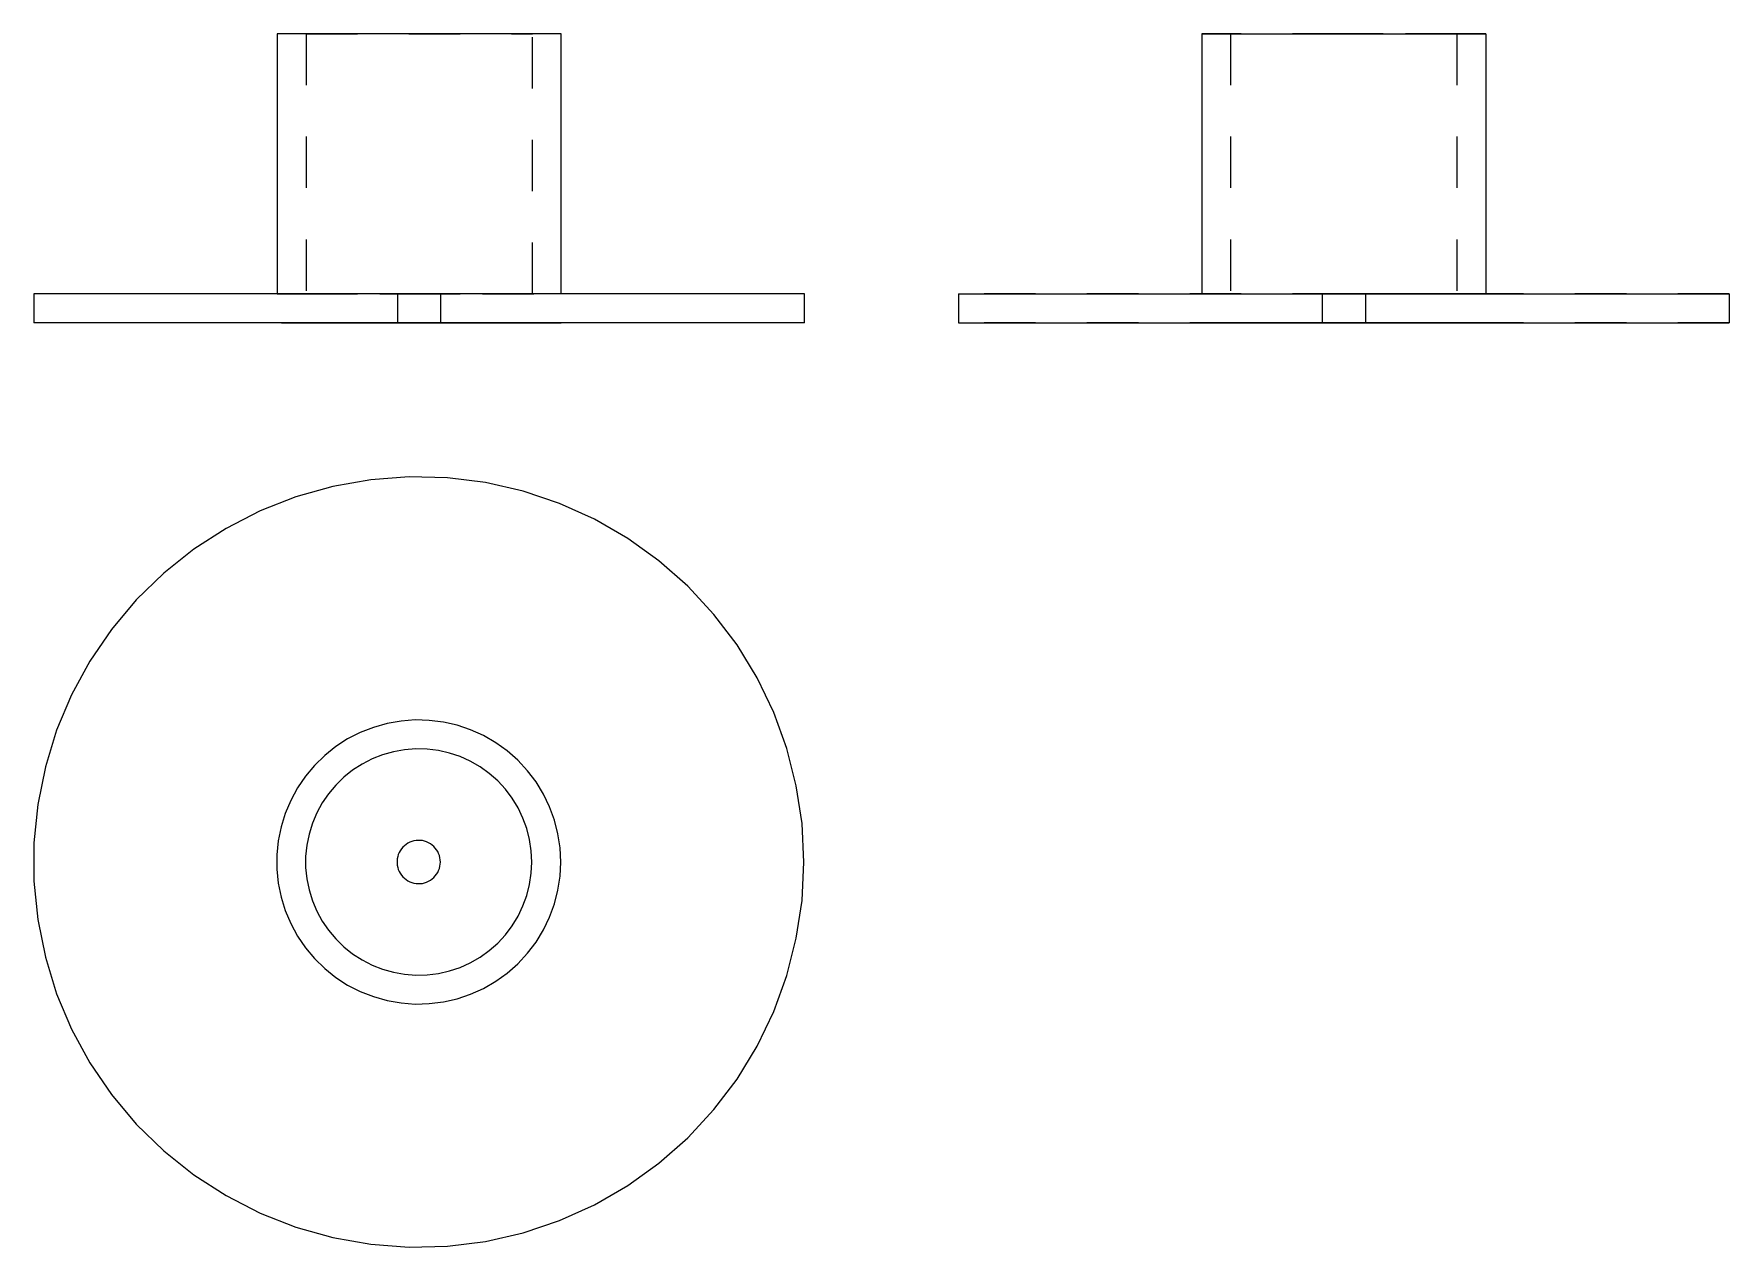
# Model space of a CAD drawing. Extents: x 0 to 3.3, y 0 to 2.36.
import ezdxf

# ---------------------------------------------------------------- set-up
doc = ezdxf.new("R2010")
doc.units = 0
doc.linetypes.add('HIDDEN', pattern=[0.075, 0.050025, -0.024975])
for name, color, linetype in [('FRONT', 7, 'CONTINUOUS'), ('FRONT_HID', 7, 'HIDDEN'), ('LEFT', 7, 'CONTINUOUS'), ('LEFT_HID', 7, 'HIDDEN'), ('TOP', 7, 'CONTINUOUS'), ('TOP_HID', 7, 'HIDDEN')]:
    doc.layers.add(name, color=color, linetype=linetype)

msp = doc.modelspace()

# ---------------------------------------------------------------- linework, layer by layer
at = {"layer": 'FRONT'}
for p, q in [((1.026563, 2.362034), (0.473438, 2.362034)), ((0.473438, 2.362034), (0.473438, 1.855784)), ((1.026563, 1.855784), (1.026563, 2.362034)), ((1.5, 1.855784), (0, 1.855784)), ((0, 1.855784), (0, 1.799534)), ((1.5, 1.799534), (1.5, 1.855784)), ((1.5, 1.799534), (0, 1.799534))]:
    msp.add_line(p, q, dxfattribs=at)
at = {"layer": 'FRONT_HID', "linetype": 'HIDDEN'}
for p, q in [((0.970313, 2.362034), (0.529687, 2.362034)), ((0.529687, 2.362034), (0.970313, 2.362034)), ((0.529687, 2.362034), (0.529687, 1.855784)), ((0.970313, 1.855784), (0.970313, 2.362034)), ((1.026563, 1.855784), (0.473438, 1.855784)), ((0.473438, 1.855784), (1.026563, 1.855784)), ((0.970313, 1.855784), (0.529688, 1.855784)), ((0.529688, 1.855784), (0.970313, 1.855784)), ((0.792188, 1.855784), (0.707813, 1.855784)), ((0.707813, 1.855784), (0.792188, 1.855784)), ((0.707813, 1.855784), (0.707813, 1.799534)), ((0.792188, 1.799534), (0.792188, 1.855784)), ((0.499777, 1.799534), (0.482217, 1.799534)), ((0.482217, 1.799534), (0.499777, 1.799534)), ((0.517336, 1.799534), (0.499777, 1.799534)), ((0.499777, 1.799534), (0.517336, 1.799534)), ((0.534896, 1.799534), (0.517336, 1.799534)), ((0.517336, 1.799534), (0.534896, 1.799534)), ((0.552455, 1.799534), (0.534896, 1.799534)), ((0.534896, 1.799534), (0.552455, 1.799534)), ((0.55067, 1.799534), (0.536682, 1.799534)), ((0.536682, 1.799534), (0.55067, 1.799534)), ((0.564658, 1.799534), (0.55067, 1.799534)), ((0.55067, 1.799534), (0.564658, 1.799534)), ((0.570015, 1.799534), (0.552455, 1.799534)), ((0.552455, 1.799534), (0.570015, 1.799534)), ((0.578646, 1.799534), (0.564658, 1.799534)), ((0.564658, 1.799534), (0.578646, 1.799534)), ((0.587574, 1.799534), (0.570015, 1.799534)), ((0.570015, 1.799534), (0.587574, 1.799534)), ((0.592634, 1.799534), (0.578646, 1.799534)), ((0.578646, 1.799534), (0.592634, 1.799534)), ((0.605134, 1.799534), (0.587574, 1.799534)), ((0.587574, 1.799534), (0.605134, 1.799534)), ((0.606622, 1.799534), (0.592634, 1.799534)), ((0.592634, 1.799534), (0.606622, 1.799534)), ((0.622693, 1.799534), (0.605134, 1.799534)), ((0.605134, 1.799534), (0.622693, 1.799534)), ((0.62061, 1.799534), (0.606622, 1.799534)), ((0.606622, 1.799534), (0.62061, 1.799534)), ((0.634598, 1.799534), (0.62061, 1.799534)), ((0.62061, 1.799534), (0.634598, 1.799534)), ((0.640253, 1.799534), (0.622693, 1.799534)), ((0.622693, 1.799534), (0.640253, 1.799534)), ((0.648586, 1.799534), (0.634598, 1.799534)), ((0.634598, 1.799534), (0.648586, 1.799534)), ((0.657812, 1.799534), (0.640253, 1.799534)), ((0.640253, 1.799534), (0.657813, 1.799534)), ((0.662574, 1.799534), (0.648586, 1.799534)), ((0.648586, 1.799534), (0.662574, 1.799534)), ((0.675372, 1.799534), (0.657812, 1.799534)), ((0.657813, 1.799534), (0.675372, 1.799534)), ((0.676563, 1.799534), (0.662574, 1.799534)), ((0.662574, 1.799534), (0.676563, 1.799534)), ((0.692932, 1.799534), (0.675372, 1.799534)), ((0.675372, 1.799534), (0.692932, 1.799534)), ((0.690551, 1.799534), (0.676563, 1.799534)), ((0.676563, 1.799534), (0.690551, 1.799534)), ((0.704539, 1.799534), (0.690551, 1.799534)), ((0.690551, 1.799534), (0.704539, 1.799534)), ((0.710491, 1.799534), (0.692932, 1.799534)), ((0.692932, 1.799534), (0.710491, 1.799534)), ((0.718527, 1.799534), (0.704539, 1.799534)), ((0.704539, 1.799534), (0.718527, 1.799534)), ((0.792188, 1.799534), (0.707813, 1.799534)), ((0.707813, 1.799534), (0.792188, 1.799534)), ((0.728051, 1.799534), (0.710491, 1.799534)), ((0.710491, 1.799534), (0.728051, 1.799534)), ((0.732515, 1.799534), (0.718527, 1.799534)), ((0.718527, 1.799534), (0.732515, 1.799534)), ((0.74561, 1.799534), (0.728051, 1.799534)), ((0.728051, 1.799534), (0.74561, 1.799534)), ((0.746503, 1.799534), (0.732515, 1.799534)), ((0.732515, 1.799534), (0.746503, 1.799534)), ((0.76317, 1.799534), (0.74561, 1.799534)), ((0.74561, 1.799534), (0.76317, 1.799534)), ((0.760491, 1.799534), (0.746503, 1.799534)), ((0.746503, 1.799534), (0.760491, 1.799534)), ((0.774479, 1.799534), (0.760491, 1.799534)), ((0.760491, 1.799534), (0.774479, 1.799534)), ((0.780729, 1.799534), (0.76317, 1.799534)), ((0.76317, 1.799534), (0.780729, 1.799534)), ((0.788467, 1.799534), (0.774479, 1.799534)), ((0.774479, 1.799534), (0.788467, 1.799534)), ((0.798289, 1.799534), (0.780729, 1.799534)), ((0.780729, 1.799534), (0.798289, 1.799534)), ((0.802455, 1.799534), (0.788467, 1.799534)), ((0.788467, 1.799534), (0.802455, 1.799534)), ((0.815848, 1.799534), (0.798289, 1.799534)), ((0.798289, 1.799534), (0.815848, 1.799534)), ((0.816443, 1.799534), (0.802455, 1.799534)), ((0.802455, 1.799534), (0.816443, 1.799534)), ((0.833408, 1.799534), (0.815848, 1.799534)), ((0.815848, 1.799534), (0.833408, 1.799534)), ((0.830432, 1.799534), (0.816443, 1.799534)), ((0.816443, 1.799534), (0.830432, 1.799534)), ((0.84442, 1.799534), (0.830432, 1.799534)), ((0.830432, 1.799534), (0.84442, 1.799534)), ((0.850967, 1.799534), (0.833408, 1.799534)), ((0.833408, 1.799534), (0.850967, 1.799534)), ((0.858408, 1.799534), (0.84442, 1.799534)), ((0.84442, 1.799534), (0.858408, 1.799534)), ((0.868527, 1.799534), (0.850967, 1.799534)), ((0.850967, 1.799534), (0.868527, 1.799534)), ((0.872396, 1.799534), (0.858408, 1.799534)), ((0.858408, 1.799534), (0.872396, 1.799534)), ((0.886086, 1.799534), (0.868527, 1.799534)), ((0.868527, 1.799534), (0.886086, 1.799534)), ((0.886384, 1.799534), (0.872396, 1.799534)), ((0.872396, 1.799534), (0.886384, 1.799534)), ((0.903646, 1.799534), (0.886086, 1.799534)), ((0.886086, 1.799534), (0.903646, 1.799534)), ((0.900372, 1.799534), (0.886384, 1.799534)), ((0.886384, 1.799534), (0.900372, 1.799534)), ((0.91436, 1.799534), (0.900372, 1.799534)), ((0.900372, 1.799534), (0.91436, 1.799534)), ((0.921205, 1.799534), (0.903646, 1.799534)), ((0.903646, 1.799534), (0.921205, 1.799534)), ((0.928348, 1.799534), (0.91436, 1.799534)), ((0.91436, 1.799534), (0.928348, 1.799534)), ((0.938765, 1.799534), (0.921205, 1.799534)), ((0.921205, 1.799534), (0.938765, 1.799534)), ((0.942336, 1.799534), (0.928348, 1.799534)), ((0.928348, 1.799534), (0.942336, 1.799534)), ((0.956324, 1.799534), (0.938765, 1.799534)), ((0.938765, 1.799534), (0.956324, 1.799534)), ((0.956324, 1.799534), (0.942336, 1.799534)), ((0.942336, 1.799534), (0.956324, 1.799534)), ((0.973884, 1.799534), (0.956324, 1.799534)), ((0.956324, 1.799534), (0.973884, 1.799534)), ((0.970313, 1.799534), (0.956324, 1.799534)), ((0.956324, 1.799534), (0.970313, 1.799534)), ((0.991443, 1.799534), (0.973884, 1.799534)), ((0.973884, 1.799534), (0.991443, 1.799534)), ((1.009003, 1.799534), (0.991443, 1.799534)), ((0.991443, 1.799534), (1.009003, 1.799534)), ((1.026563, 1.799534), (1.009003, 1.799534)), ((1.009003, 1.799534), (1.026563, 1.799534))]:
    msp.add_line(p, q, dxfattribs=at)
at = {"layer": 'LEFT'}
for p, q in [((2.273438, 2.362034), (2.826563, 2.362034)), ((2.273438, 2.362034), (2.273438, 1.855784)), ((2.826563, 2.362034), (2.826563, 1.855784)), ((1.8, 1.855784), (3.3, 1.855784)), ((1.8, 1.855784), (1.8, 1.799534)), ((3.3, 1.855784), (3.3, 1.799534)), ((1.8, 1.799534), (3.3, 1.799534))]:
    msp.add_line(p, q, dxfattribs=at)
at = {"layer": 'LEFT_HID', "linetype": 'HIDDEN'}
for p, q in [((2.55, 2.362034), (2.273438, 2.362034)), ((2.55, 2.362034), (2.329687, 2.362034)), ((2.329687, 2.362034), (2.770313, 2.362034)), ((2.329687, 2.362034), (2.329687, 1.855784)), ((2.826563, 2.362034), (2.55, 2.362034)), ((2.770313, 2.362034), (2.55, 2.362034)), ((2.770313, 2.362034), (2.770313, 1.855784)), ((2.55, 1.855784), (1.8, 1.855784)), ((2.55, 1.855784), (2.273438, 1.855784)), ((2.273438, 1.855784), (2.826563, 1.855784)), ((2.55, 1.855784), (2.329687, 1.855784)), ((2.329687, 1.855784), (2.770313, 1.855784)), ((2.55, 1.855784), (2.507812, 1.855784)), ((2.507812, 1.855784), (2.592188, 1.855784)), ((2.507812, 1.855784), (2.507812, 1.799534)), ((3.3, 1.855784), (2.55, 1.855784)), ((2.826563, 1.855784), (2.55, 1.855784)), ((2.592188, 1.855784), (2.55, 1.855784)), ((2.770313, 1.855784), (2.55, 1.855784)), ((2.592188, 1.855784), (2.592188, 1.799534)), ((2.55, 1.799534), (1.8, 1.799534)), ((2.293211, 1.799534), (2.284651, 1.799534)), ((2.284651, 1.799534), (2.301771, 1.799534)), ((2.31033, 1.799534), (2.293211, 1.799534)), ((2.301771, 1.799534), (2.31889, 1.799534)), ((2.327449, 1.799534), (2.31033, 1.799534)), ((2.31889, 1.799534), (2.336009, 1.799534)), ((2.344569, 1.799534), (2.327449, 1.799534)), ((2.336009, 1.799534), (2.353128, 1.799534)), ((2.345439, 1.799534), (2.338621, 1.799534)), ((2.338621, 1.799534), (2.352258, 1.799534)), ((2.361688, 1.799534), (2.344569, 1.799534)), ((2.359077, 1.799534), (2.345439, 1.799534)), ((2.352258, 1.799534), (2.365895, 1.799534)), ((2.353128, 1.799534), (2.370248, 1.799534)), ((2.372714, 1.799534), (2.359077, 1.799534)), ((2.378807, 1.799534), (2.361688, 1.799534)), ((2.365895, 1.799534), (2.379533, 1.799534)), ((2.370248, 1.799534), (2.387367, 1.799534)), ((2.386351, 1.799534), (2.372714, 1.799534)), ((2.395927, 1.799534), (2.378807, 1.799534)), ((2.379533, 1.799534), (2.39317, 1.799534)), ((2.399989, 1.799534), (2.386351, 1.799534)), ((2.387367, 1.799534), (2.404486, 1.799534)), ((2.39317, 1.799534), (2.406807, 1.799534)), ((2.413046, 1.799534), (2.395927, 1.799534)), ((2.413626, 1.799534), (2.399989, 1.799534)), ((2.404486, 1.799534), (2.421605, 1.799534)), ((2.406807, 1.799534), (2.420445, 1.799534)), ((2.430165, 1.799534), (2.413046, 1.799534)), ((2.427264, 1.799534), (2.413626, 1.799534)), ((2.420445, 1.799534), (2.434082, 1.799534)), ((2.421605, 1.799534), (2.438725, 1.799534)), ((2.440901, 1.799534), (2.427264, 1.799534)), ((2.447284, 1.799534), (2.430165, 1.799534)), ((2.434082, 1.799534), (2.44772, 1.799534)), ((2.438725, 1.799534), (2.455844, 1.799534)), ((2.454538, 1.799534), (2.440901, 1.799534)), ((2.464404, 1.799534), (2.447284, 1.799534)), ((2.44772, 1.799534), (2.461357, 1.799534)), ((2.468176, 1.799534), (2.454538, 1.799534)), ((2.455844, 1.799534), (2.472963, 1.799534)), ((2.461357, 1.799534), (2.474994, 1.799534)), ((2.481523, 1.799534), (2.464404, 1.799534)), ((2.481813, 1.799534), (2.468176, 1.799534)), ((2.472963, 1.799534), (2.490083, 1.799534)), ((2.474994, 1.799534), (2.488632, 1.799534)), ((2.498642, 1.799534), (2.481523, 1.799534)), ((2.49545, 1.799534), (2.481813, 1.799534)), ((2.488632, 1.799534), (2.502269, 1.799534)), ((2.490083, 1.799534), (2.507202, 1.799534)), ((2.509088, 1.799534), (2.49545, 1.799534)), ((2.515761, 1.799534), (2.498642, 1.799534)), ((2.502269, 1.799534), (2.515907, 1.799534)), ((2.507202, 1.799534), (2.524321, 1.799534)), ((2.55, 1.799534), (2.507812, 1.799534)), ((2.507812, 1.799534), (2.592188, 1.799534)), ((2.522725, 1.799534), (2.509088, 1.799534)), ((2.532881, 1.799534), (2.515761, 1.799534)), ((2.515907, 1.799534), (2.529544, 1.799534)), ((2.536363, 1.799534), (2.522725, 1.799534)), ((2.524321, 1.799534), (2.54144, 1.799534)), ((2.529544, 1.799534), (2.543181, 1.799534)), ((2.55, 1.799534), (2.532881, 1.799534)), ((2.55, 1.799534), (2.536363, 1.799534)), ((2.54144, 1.799534), (2.55856, 1.799534)), ((2.543181, 1.799534), (2.556819, 1.799534)), ((3.3, 1.799534), (2.55, 1.799534)), ((2.567119, 1.799534), (2.55, 1.799534)), ((2.563637, 1.799534), (2.55, 1.799534)), ((2.592188, 1.799534), (2.55, 1.799534)), ((2.556819, 1.799534), (2.570456, 1.799534)), ((2.55856, 1.799534), (2.575679, 1.799534)), ((2.577275, 1.799534), (2.563637, 1.799534)), ((2.584239, 1.799534), (2.567119, 1.799534)), ((2.570456, 1.799534), (2.584093, 1.799534)), ((2.575679, 1.799534), (2.592798, 1.799534)), ((2.590912, 1.799534), (2.577275, 1.799534)), ((2.584093, 1.799534), (2.597731, 1.799534)), ((2.601358, 1.799534), (2.584239, 1.799534)), ((2.60455, 1.799534), (2.590912, 1.799534)), ((2.592798, 1.799534), (2.609917, 1.799534)), ((2.597731, 1.799534), (2.611368, 1.799534)), ((2.618477, 1.799534), (2.601358, 1.799534)), ((2.618187, 1.799534), (2.60455, 1.799534)), ((2.609917, 1.799534), (2.627037, 1.799534)), ((2.611368, 1.799534), (2.625006, 1.799534)), ((2.631824, 1.799534), (2.618187, 1.799534)), ((2.635596, 1.799534), (2.618477, 1.799534)), ((2.625006, 1.799534), (2.638643, 1.799534)), ((2.627037, 1.799534), (2.644156, 1.799534)), ((2.645462, 1.799534), (2.631824, 1.799534)), ((2.652716, 1.799534), (2.635596, 1.799534)), ((2.638643, 1.799534), (2.65228, 1.799534)), ((2.644156, 1.799534), (2.661275, 1.799534)), ((2.659099, 1.799534), (2.645462, 1.799534)), ((2.65228, 1.799534), (2.665918, 1.799534)), ((2.669835, 1.799534), (2.652716, 1.799534)), ((2.672736, 1.799534), (2.659099, 1.799534)), ((2.661275, 1.799534), (2.678395, 1.799534)), ((2.665918, 1.799534), (2.679555, 1.799534)), ((2.686954, 1.799534), (2.669835, 1.799534)), ((2.686374, 1.799534), (2.672736, 1.799534)), ((2.678395, 1.799534), (2.695514, 1.799534)), ((2.679555, 1.799534), (2.693193, 1.799534)), ((2.700011, 1.799534), (2.686374, 1.799534)), ((2.704073, 1.799534), (2.686954, 1.799534)), ((2.693193, 1.799534), (2.70683, 1.799534)), ((2.695514, 1.799534), (2.712633, 1.799534)), ((2.713649, 1.799534), (2.700011, 1.799534)), ((2.721193, 1.799534), (2.704073, 1.799534)), ((2.70683, 1.799534), (2.720467, 1.799534)), ((2.712633, 1.799534), (2.729752, 1.799534)), ((2.727286, 1.799534), (2.713649, 1.799534)), ((2.720467, 1.799534), (2.734105, 1.799534)), ((2.738312, 1.799534), (2.721193, 1.799534)), ((2.740923, 1.799534), (2.727286, 1.799534)), ((2.729752, 1.799534), (2.746872, 1.799534)), ((2.734105, 1.799534), (2.747742, 1.799534)), ((2.755431, 1.799534), (2.738312, 1.799534)), ((2.754561, 1.799534), (2.740923, 1.799534)), ((2.746872, 1.799534), (2.763991, 1.799534)), ((2.747742, 1.799534), (2.761379, 1.799534)), ((2.761379, 1.799534), (2.754561, 1.799534)), ((2.772551, 1.799534), (2.755431, 1.799534)), ((2.763991, 1.799534), (2.78111, 1.799534)), ((2.78967, 1.799534), (2.772551, 1.799534)), ((2.78111, 1.799534), (2.798229, 1.799534)), ((2.806789, 1.799534), (2.78967, 1.799534)), ((2.798229, 1.799534), (2.815349, 1.799534)), ((2.815349, 1.799534), (2.806789, 1.799534))]:
    msp.add_line(p, q, dxfattribs=at)
at = {"layer": 'TOP'}
for p, q in [((0.65581, 1.493946), (0.582177, 1.480963)), ((0.73037, 1.499534), (0.65581, 1.493946)), ((0.805115, 1.49767), (0.73037, 1.499534)), ((0.879304, 1.488373), (0.805115, 1.49767)), ((0.952198, 1.471735), (0.879304, 1.488373)), ((0.510203, 1.460712), (0.440602, 1.433396)), ((0.582177, 1.480963), (0.510203, 1.460712)), ((1.023073, 1.447922), (0.952198, 1.471735)), ((0.440602, 1.433396), (0.374068, 1.399286)), ((1.091226, 1.417171), (1.023073, 1.447922)), ((0.374068, 1.399286), (0.31126, 1.35872)), ((1.155977, 1.379786), (1.091226, 1.417171)), ((0.31126, 1.35872), (0.252803, 1.312103)), ((1.216685, 1.33614), (1.155977, 1.379786)), ((1.272745, 1.286667), (1.216685, 1.33614)), ((0.252803, 1.312103), (0.199279, 1.259896)), ((0.199279, 1.259896), (0.151218, 1.20262)), ((1.323601, 1.231858), (1.272745, 1.286667)), ((1.368747, 1.172257), (1.323601, 1.231858)), ((0.151218, 1.20262), (0.1091, 1.140843)), ((1.407734, 1.108457), (1.368747, 1.172257)), ((0.1091, 1.140843), (0.073341, 1.07518)), ((1.440175, 1.041093), (1.407734, 1.108457)), ((0.073341, 1.07518), (0.044298, 1.006282)), ((0.714679, 1.024183), (0.687527, 1.019395)), ((0.742173, 1.026243), (0.714679, 1.024183)), ((0.769735, 1.025556), (0.742173, 1.026243)), ((0.797092, 1.022128), (0.769735, 1.025556)), ((1.465747, 0.970833), (1.440175, 1.041093)), ((0.044298, 1.006282), (0.02226, 0.934835)), ((0.635321, 1.001855), (0.610786, 0.989277)), ((0.660986, 1.011928), (0.635321, 1.001855)), ((0.687527, 1.019395), (0.660986, 1.011928)), ((0.823972, 1.015993), (0.797092, 1.022128)), ((0.850107, 1.007212), (0.823972, 1.015993)), ((0.875238, 0.995872), (0.850107, 1.007212)), ((0.899116, 0.982087), (0.875238, 0.995872)), ((0.56607, 0.957128), (0.546333, 0.937877)), ((0.587626, 0.974318), (0.56607, 0.957128)), ((0.610786, 0.989277), (0.587626, 0.974318)), ((0.678901, 0.958607), (0.658456, 0.950583)), ((0.700044, 0.964556), (0.678901, 0.958607)), ((0.721673, 0.96837), (0.700044, 0.964556)), ((0.743575, 0.970011), (0.721673, 0.96837)), ((0.765532, 0.969463), (0.743575, 0.970011)), ((0.787325, 0.966732), (0.765532, 0.969463)), ((0.808737, 0.961845), (0.787325, 0.966732)), ((0.829557, 0.95485), (0.808737, 0.961845)), ((0.921502, 0.965992), (0.899116, 0.982087)), ((0.942174, 0.947749), (0.921502, 0.965992)), ((1.484197, 0.898376), (1.465747, 0.970833)), ((0.02226, 0.934835), (0.007445, 0.861549)), ((0.546333, 0.937877), (0.528611, 0.916757)), ((0.620462, 0.928647), (0.60329, 0.914953)), ((0.638911, 0.940563), (0.620462, 0.928647)), ((0.658456, 0.950583), (0.638911, 0.940563)), ((0.849577, 0.945817), (0.829557, 0.95485)), ((0.868597, 0.934835), (0.849577, 0.945817)), ((0.88643, 0.922014), (0.868597, 0.934835)), ((0.960927, 0.927538), (0.942174, 0.947749)), ((0.977574, 0.90556), (0.960927, 0.927538)), ((0.513079, 0.893976), (0.499893, 0.869763)), ((0.528611, 0.916757), (0.513079, 0.893976)), ((0.587567, 0.899617), (0.573449, 0.882793)), ((0.60329, 0.914953), (0.587567, 0.899617)), ((0.902898, 0.907481), (0.88643, 0.922014)), ((0.917837, 0.891381), (0.902898, 0.907481)), ((0.931098, 0.873873), (0.917837, 0.891381)), ((0.991951, 0.882034), (0.977574, 0.90556)), ((1.495341, 0.824443), (1.484197, 0.898376)), ((0.007445, 0.861549), (0, 0.787151)), ((0.499893, 0.869763), (0.489184, 0.844357)), ((0.561077, 0.864646), (0.550573, 0.845357)), ((0.573449, 0.882793), (0.561077, 0.864646)), ((0.942551, 0.855132), (0.931098, 0.873873)), ((1.003913, 0.857193), (0.991951, 0.882034)), ((0.489184, 0.844357), (0.481057, 0.818011)), ((0.542042, 0.825118), (0.535568, 0.804131)), ((0.550573, 0.845357), (0.542042, 0.825118)), ((0.95208, 0.835344), (0.942551, 0.855132)), ((0.959592, 0.814705), (0.95208, 0.835344)), ((1.013343, 0.831285), (1.003913, 0.857193)), ((1.020147, 0.804567), (1.013343, 0.831285)), ((0.481057, 0.818011), (0.475594, 0.790986)), ((0.535568, 0.804131), (0.531216, 0.782603)), ((0.965012, 0.793421), (0.959592, 0.814705)), ((0.968285, 0.771703), (0.965012, 0.793421)), ((1.024256, 0.777304), (1.020147, 0.804567)), ((1.499068, 0.749767), (1.495341, 0.824443)), ((0, 0.787151), (0, 0.712382)), ((0.475594, 0.790986), (0.472849, 0.763552)), ((0.472849, 0.763552), (0.472849, 0.735981)), ((0.531216, 0.782603), (0.529029, 0.760749)), ((0.529029, 0.760749), (0.529029, 0.738785)), ((0.708185, 0.760177), (0.707351, 0.756055)), ((0.709424, 0.764196), (0.708185, 0.760177)), ((0.711058, 0.768071), (0.709424, 0.764196)), ((0.713069, 0.771765), (0.711058, 0.768071)), ((0.715439, 0.77524), (0.713069, 0.771765)), ((0.718142, 0.778462), (0.715439, 0.77524)), ((0.721153, 0.781398), (0.718142, 0.778462)), ((0.724441, 0.784021), (0.721153, 0.781398)), ((0.727974, 0.786302), (0.724441, 0.784021)), ((0.731717, 0.788221), (0.727974, 0.786302)), ((0.735632, 0.789758), (0.731717, 0.788221)), ((0.73968, 0.790897), (0.735632, 0.789758)), ((0.743822, 0.791627), (0.73968, 0.790897)), ((0.748016, 0.791941), (0.743822, 0.791627)), ((0.75222, 0.791836), (0.748016, 0.791941)), ((0.756393, 0.791313), (0.75222, 0.791836)), ((0.760494, 0.790378), (0.756393, 0.791313)), ((0.764481, 0.789038), (0.760494, 0.790378)), ((0.768314, 0.787308), (0.764481, 0.789038)), ((0.771956, 0.785205), (0.768314, 0.787308)), ((0.775371, 0.78275), (0.771956, 0.785205)), ((0.778525, 0.779968), (0.775371, 0.78275)), ((0.781385, 0.776884), (0.778525, 0.779968)), ((0.783925, 0.773532), (0.781385, 0.776884)), ((0.786118, 0.769943), (0.783925, 0.773532)), ((0.787942, 0.766154), (0.786118, 0.769943)), ((0.789381, 0.762202), (0.787942, 0.766154)), ((0.790419, 0.758126), (0.789381, 0.762202)), ((0.96938, 0.749767), (0.968285, 0.771703)), ((1.02563, 0.749767), (1.024256, 0.777304)), ((0.472849, 0.735981), (0.475594, 0.708547)), ((0.529029, 0.738785), (0.531216, 0.716931)), ((0.707351, 0.756055), (0.706933, 0.75187)), ((0.706933, 0.75187), (0.706933, 0.747664)), ((0.706933, 0.747664), (0.707351, 0.743479)), ((0.707351, 0.743479), (0.708185, 0.739357)), ((0.708185, 0.739357), (0.709424, 0.735338)), ((0.709424, 0.735338), (0.711058, 0.731462)), ((0.711058, 0.731462), (0.713069, 0.727769)), ((0.713069, 0.727769), (0.715439, 0.724294)), ((0.781385, 0.722649), (0.783925, 0.726002)), ((0.783925, 0.726002), (0.786118, 0.729591)), ((0.786118, 0.729591), (0.787942, 0.73338)), ((0.787942, 0.73338), (0.789381, 0.737332)), ((0.789381, 0.737332), (0.790419, 0.741408)), ((0.791046, 0.753967), (0.790419, 0.758126)), ((0.790419, 0.741408), (0.791046, 0.745566)), ((0.791255, 0.749767), (0.791046, 0.753967)), ((0.791046, 0.745566), (0.791255, 0.749767)), ((0.965012, 0.706113), (0.968285, 0.727831)), ((0.968285, 0.727831), (0.96938, 0.749767)), ((1.024256, 0.72223), (1.02563, 0.749767)), ((1.495341, 0.675091), (1.499068, 0.749767)), ((0, 0.712382), (0.007445, 0.637985)), ((0.475594, 0.708547), (0.481057, 0.681523)), ((0.531216, 0.716931), (0.535568, 0.695403)), ((0.535568, 0.695403), (0.542042, 0.674416)), ((0.715439, 0.724294), (0.718142, 0.721072)), ((0.718142, 0.721072), (0.721153, 0.718135)), ((0.721153, 0.718135), (0.724441, 0.715513)), ((0.724441, 0.715513), (0.727974, 0.713231)), ((0.727974, 0.713231), (0.731717, 0.711313)), ((0.731717, 0.711313), (0.735632, 0.709776)), ((0.735632, 0.709776), (0.73968, 0.708637)), ((0.73968, 0.708637), (0.743822, 0.707907)), ((0.743822, 0.707907), (0.748016, 0.707592)), ((0.748016, 0.707592), (0.75222, 0.707697)), ((0.75222, 0.707697), (0.756393, 0.70822)), ((0.756393, 0.70822), (0.760494, 0.709156)), ((0.760494, 0.709156), (0.764481, 0.710496)), ((0.764481, 0.710496), (0.768314, 0.712225)), ((0.768314, 0.712225), (0.771956, 0.714328)), ((0.771956, 0.714328), (0.775371, 0.716783)), ((0.775371, 0.716783), (0.778525, 0.719566)), ((0.778525, 0.719566), (0.781385, 0.722649)), ((0.959592, 0.684829), (0.965012, 0.706113)), ((1.013343, 0.668249), (1.020147, 0.694967)), ((1.020147, 0.694967), (1.024256, 0.72223)), ((0.481057, 0.681523), (0.489184, 0.655177)), ((0.542042, 0.674416), (0.550573, 0.654177)), ((0.942551, 0.644402), (0.95208, 0.66419)), ((0.95208, 0.66419), (0.959592, 0.684829)), ((1.003913, 0.64234), (1.013343, 0.668249)), ((1.484197, 0.601157), (1.495341, 0.675091)), ((0.007445, 0.637985), (0.02226, 0.564699)), ((0.489184, 0.655177), (0.499893, 0.629771)), ((0.499893, 0.629771), (0.513079, 0.605557)), ((0.550573, 0.654177), (0.561077, 0.634888)), ((0.561077, 0.634888), (0.573449, 0.616741)), ((0.931098, 0.62566), (0.942551, 0.644402)), ((0.991951, 0.6175), (1.003913, 0.64234)), ((0.513079, 0.605557), (0.528611, 0.582777)), ((0.573449, 0.616741), (0.587567, 0.599916)), ((0.587567, 0.599916), (0.60329, 0.584581)), ((0.902898, 0.592052), (0.917837, 0.608153)), ((0.917837, 0.608153), (0.931098, 0.62566)), ((0.977574, 0.593974), (0.991951, 0.6175)), ((1.465747, 0.528701), (1.484197, 0.601157)), ((0.02226, 0.564699), (0.044298, 0.493252)), ((0.528611, 0.582777), (0.546333, 0.561657)), ((0.546333, 0.561657), (0.56607, 0.542406)), ((0.60329, 0.584581), (0.620462, 0.570887)), ((0.620462, 0.570887), (0.638911, 0.558971)), ((0.849577, 0.553717), (0.868597, 0.564699)), ((0.868597, 0.564699), (0.88643, 0.57752)), ((0.88643, 0.57752), (0.902898, 0.592052)), ((0.942174, 0.551785), (0.960927, 0.571996)), ((0.960927, 0.571996), (0.977574, 0.593974)), ((0.56607, 0.542406), (0.587626, 0.525215)), ((0.638911, 0.558971), (0.658456, 0.548951)), ((0.658456, 0.548951), (0.678901, 0.540927)), ((0.678901, 0.540927), (0.700044, 0.534978)), ((0.700044, 0.534978), (0.721673, 0.531164)), ((0.721673, 0.531164), (0.743575, 0.529523)), ((0.743575, 0.529523), (0.765532, 0.53007)), ((0.765532, 0.53007), (0.787325, 0.532801)), ((0.787325, 0.532801), (0.808737, 0.537689)), ((0.808737, 0.537689), (0.829557, 0.544684)), ((0.829557, 0.544684), (0.849577, 0.553717)), ((0.899116, 0.517447), (0.921502, 0.533542)), ((0.921502, 0.533542), (0.942174, 0.551785)), ((1.440175, 0.458441), (1.465747, 0.528701)), ((0.587626, 0.525215), (0.610786, 0.510257)), ((0.610786, 0.510257), (0.635321, 0.497679)), ((0.635321, 0.497679), (0.660986, 0.487606)), ((0.850107, 0.492322), (0.875238, 0.503662)), ((0.875238, 0.503662), (0.899116, 0.517447)), ((0.044298, 0.493252), (0.073341, 0.424354)), ((0.660986, 0.487606), (0.687527, 0.480138)), ((0.687527, 0.480138), (0.714679, 0.475351)), ((0.714679, 0.475351), (0.742173, 0.47329)), ((0.742173, 0.47329), (0.769735, 0.473978)), ((0.769735, 0.473978), (0.797092, 0.477406)), ((0.797092, 0.477406), (0.823972, 0.483541)), ((0.823972, 0.483541), (0.850107, 0.492322)), ((1.407734, 0.391076), (1.440175, 0.458441)), ((0.073341, 0.424354), (0.1091, 0.35869)), ((1.368747, 0.327277), (1.407734, 0.391076)), ((0.1091, 0.35869), (0.151218, 0.296914)), ((1.323601, 0.267676), (1.368747, 0.327277)), ((0.151218, 0.296914), (0.199279, 0.239637)), ((1.272745, 0.212867), (1.323601, 0.267676)), ((0.199279, 0.239637), (0.252803, 0.187431)), ((1.216685, 0.163393), (1.272745, 0.212867)), ((0.252803, 0.187431), (0.31126, 0.140813)), ((0.31126, 0.140813), (0.374068, 0.100248)), ((1.155977, 0.119747), (1.216685, 0.163393)), ((0.374068, 0.100248), (0.440602, 0.066137)), ((1.091226, 0.082363), (1.155977, 0.119747)), ((0.440602, 0.066137), (0.510203, 0.038821)), ((1.023073, 0.051612), (1.091226, 0.082363)), ((0.510203, 0.038821), (0.582177, 0.018571)), ((0.952198, 0.027799), (1.023073, 0.051612)), ((0.582177, 0.018571), (0.65581, 0.005587)), ((0.65581, 0.005587), (0.73037, 0)), ((0.73037, 0), (0.805115, 0.001864)), ((0.805115, 0.001864), (0.879304, 0.011161)), ((0.879304, 0.011161), (0.952198, 0.027799))]:
    msp.add_line(p, q, dxfattribs=at)
at = {"layer": 'TOP_HID', "linetype": 'HIDDEN'}
for p, q in [((0.96938, 0.749767), (0.968285, 0.771703)), ((0.968285, 0.727831), (0.96938, 0.749767))]:
    msp.add_line(p, q, dxfattribs=at)

doc.saveas('drawing.dxf')
